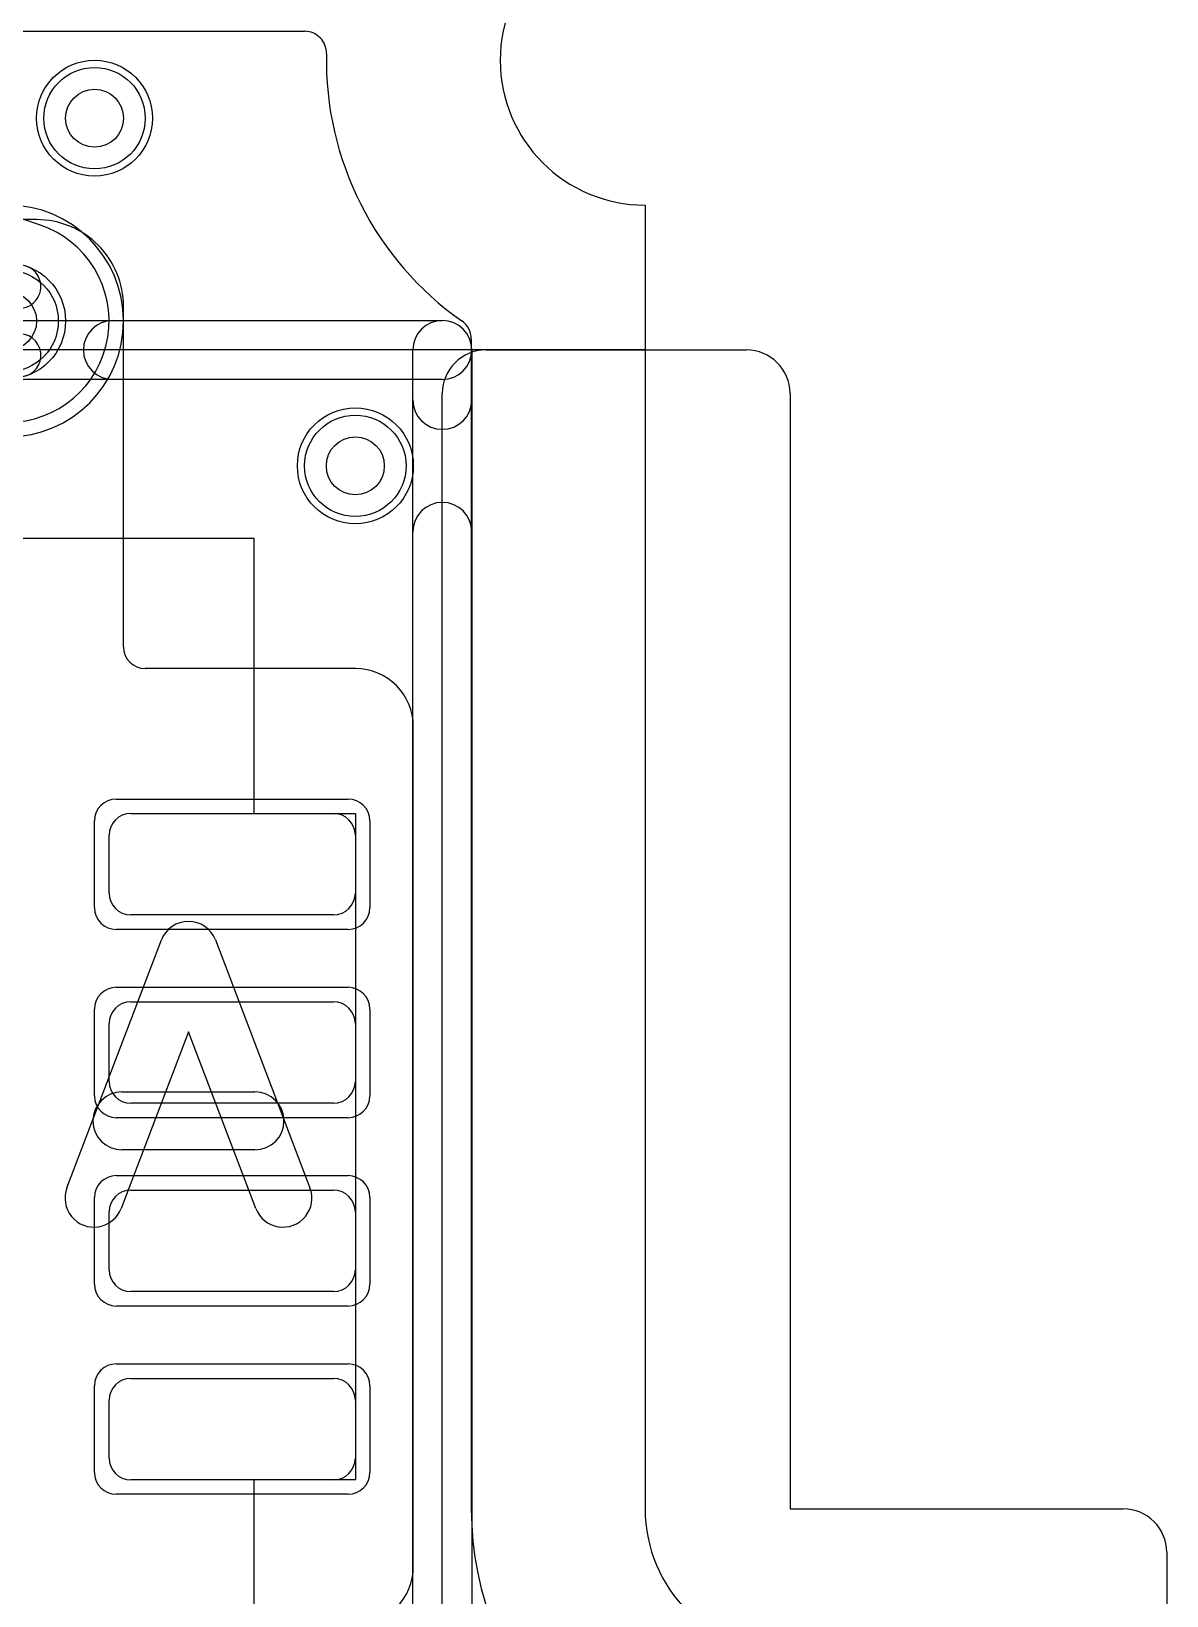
# Model space of a CAD drawing. Extents: x 0 to 23.1, y -0.5 to 20.
# Drawn here: x 19.18 to 23.1, y 10.2 to 15.6 of the extents above; entities that cross this region are included whole.
import ezdxf

# ---------------------------------------------------------------- set-up
doc = ezdxf.new("R2010")
doc.units = 0
for name, color, linetype in [('Hole', 1, 'CONTINUOUS'), ('L1', 3, 'CONTINUOUS'), ('L2', 3, 'CONTINUOUS'), ('L3', 3, 'CONTINUOUS'), ('L4', 3, 'CONTINUOUS'), ('MetalMask-A', 176, 'CONTINUOUS'), ('Outline', 7, 'CONTINUOUS'), ('PartsArea-A', 111, 'CONTINUOUS'), ('PartsArea-B', 111, 'CONTINUOUS'), ('PartsSilk-A', 221, 'CONTINUOUS'), ('PartsSilk-B', 221, 'CONTINUOUS'), ('Resist-A', 2, 'CONTINUOUS'), ('Resist-B', 2, 'CONTINUOUS'), ('Silk-A', 140, 'CONTINUOUS'), ('Silk-B', 140, 'CONTINUOUS')]:
    doc.layers.add(name, color=color, linetype=linetype)

msp = doc.modelspace()

# ---------------------------------------------------------------- linework, layer by layer
at = {"layer": 'Hole'}
for centre in [(19.4, 15.3), (19.1, 14.6), (20.3, 14.1)]:
    msp.add_circle(centre, 0.1, dxfattribs=at)
at = {"layer": 'L1'}
for p, q in [((16.77359, 15.6), (20.12526, 15.6)), ((19.20003, 14.95006), (18.175, 14.95006)), ((19.50002, 13.47504), (19.50003, 14.65006)), ((20.7, 14.53823), (20.7, 10.5)), ((20.30004, 13.40004), (19.57502, 13.40004)), ((20.50004, 10.29997), (20.50004, 13.20004)), ((19.525, 12.9), (20.225, 12.9)), ((19.45, 12.625), (19.45, 12.825)), ((20.3, 12.825), (20.3, 12.625)), ((20.225, 12.55), (19.525, 12.55)), ((19.525, 12.25), (20.225, 12.25)), ((19.45, 11.975), (19.45, 12.175)), ((20.3, 12.175), (20.3, 11.975)), ((20.225, 11.9), (19.525, 11.9)), ((19.525, 11.6), (20.225, 11.6)), ((19.45, 11.325), (19.45, 11.525)), ((20.3, 11.525), (20.3, 11.325)), ((20.225, 11.25), (19.525, 11.25)), ((19.525, 10.95), (20.225, 10.95)), ((19.45, 10.675), (19.45, 10.875)), ((20.3, 10.875), (20.3, 10.675)), ((20.225, 10.6), (19.525, 10.6))]:
    msp.add_line(p, q, dxfattribs=at)
for centre in [(19.4, 15.3), (19.1, 14.6), (20.3, 14.1)]:
    msp.add_circle(centre, 0.2, dxfattribs=at)
for centre, radius, start, end in [((20.12526, 15.525), 0.075, -1.23009, 90), ((21.3, 15.5), 1.10001, 178.7816, -125.11461), ((19.20003, 14.65006), 0.3, -0.00039, 90), ((20.625, 14.53823), 0.075, 0, 55.70394), ((19.13963, 14.48145), 0.075, -71.51432, 108.48413), ((19.57502, 13.47504), 0.075, 180, -90), ((20.30004, 13.20004), 0.2, 0, 90), ((19.525, 12.825), 0.075, 90, 180), ((20.225, 12.825), 0.075, 0, 90), ((19.525, 12.625), 0.075, 180, -90), ((20.225, 12.625), 0.075, -90, 0), ((19.525, 12.175), 0.075, 90, 180), ((20.225, 12.175), 0.075, 0, 90), ((19.525, 11.975), 0.075, 180, -90), ((20.225, 11.975), 0.075, -90, 0), ((19.525, 11.525), 0.075, 90, 180), ((20.225, 11.525), 0.075, 0, 90), ((19.525, 11.325), 0.075, 180, -90), ((20.225, 11.325), 0.075, -90, 0), ((19.525, 10.875), 0.075, 90, 180), ((20.225, 10.875), 0.075, 0, 90), ((19.525, 10.675), 0.075, 180, -90), ((20.225, 10.675), 0.075, -90, 0), ((21.8, 10.5), 1.1, 180, -90), ((20.30004, 10.29997), 0.2, -90.00062, 0)]:
    msp.add_arc(centre, radius, start, end, dxfattribs=at)
at = {"layer": 'L2'}
for p, q in [((12.41222, 15.6), (20.12526, 15.6)), ((20.7, 14.53823), (20.7, 10.5))]:
    msp.add_line(p, q, dxfattribs=at)
for centre in [(19.4, 15.3), (20.3, 14.1)]:
    msp.add_circle(centre, 0.2, dxfattribs=at)
for centre, radius, start, end in [((20.12526, 15.525), 0.075, -1.23009, 90), ((21.3, 15.5), 1.10001, 178.7816, -125.11461), ((19.1, 14.60001), 0.40005, -89.75939, 90), ((20.625, 14.53823), 0.075, 0, 55.70394), ((21.8, 10.5), 1.1, 180, -90)]:
    msp.add_arc(centre, radius, start, end, dxfattribs=at)
at = {"layer": 'L3'}
for p, q in [((12.41222, 15.6), (20.12526, 15.6)), ((20.7, 14.53823), (20.7, 10.5))]:
    msp.add_line(p, q, dxfattribs=at)
for centre in [(19.4, 15.3), (20.3, 14.1)]:
    msp.add_circle(centre, 0.2, dxfattribs=at)
for centre, radius, start, end in [((20.12526, 15.525), 0.075, -1.23009, 90), ((21.3, 15.5), 1.10001, 178.7816, -125.11461), ((19.1, 14.60001), 0.40005, -89.75939, 90), ((20.625, 14.53823), 0.075, 0, 55.70394), ((21.8, 10.5), 1.1, 180, -90)]:
    msp.add_arc(centre, radius, start, end, dxfattribs=at)
at = {"layer": 'L4'}
for p, q in [((12.20582, 15.6), (20.12526, 15.6)), ((19.21001, 14.93231), (19.03748, 14.98998)), ((20.7, 14.53823), (20.7, 10.5))]:
    msp.add_line(p, q, dxfattribs=at)
for centre in [(19.4, 15.3), (19.1, 14.6), (20.3, 14.1)]:
    msp.add_circle(centre, 0.2, dxfattribs=at)
for centre, radius, start, end in [((20.12526, 15.525), 0.075, -1.23009, 90), ((21.3, 15.5), 1.10001, 178.7816, -125.11461), ((19.10001, 14.6), 0.35004, -90.00164, 71.65512), ((19.23379, 15.00344), 0.075, -108.48568, -108.34798), ((19.13963, 14.71855), 0.075, -108.48568, 71.5166), ((20.625, 14.53823), 0.075, 0, 55.70394), ((21.8, 10.5), 1.1, 180, -90)]:
    msp.add_arc(centre, radius, start, end, dxfattribs=at)
at = {"layer": 'MetalMask-A'}
for p, q in [((19.525, 12.9), (20.225, 12.9)), ((19.45, 12.625), (19.45, 12.825)), ((20.3, 12.825), (20.3, 12.625)), ((20.225, 12.55), (19.525, 12.55)), ((19.525, 12.25), (20.225, 12.25)), ((19.45, 11.975), (19.45, 12.175)), ((20.3, 12.175), (20.3, 11.975)), ((20.225, 11.9), (19.525, 11.9)), ((19.525, 11.6), (20.225, 11.6)), ((19.45, 11.325), (19.45, 11.525)), ((20.3, 11.525), (20.3, 11.325)), ((20.225, 11.25), (19.525, 11.25)), ((19.525, 10.95), (20.225, 10.95)), ((19.45, 10.675), (19.45, 10.875)), ((20.3, 10.875), (20.3, 10.675)), ((20.225, 10.6), (19.525, 10.6))]:
    msp.add_line(p, q, dxfattribs=at)
for centre, start, end in [((19.525, 12.825), 90, 180), ((20.225, 12.825), 0, 90), ((19.525, 12.625), 180, -90), ((20.225, 12.625), -90, 0), ((19.525, 12.175), 90, 180), ((20.225, 12.175), 0, 90), ((19.525, 11.975), 180, -90), ((20.225, 11.975), -90, 0), ((19.525, 11.525), 90, 180), ((20.225, 11.525), 0, 90), ((19.525, 11.325), 180, -90), ((20.225, 11.325), -90, 0), ((19.525, 10.875), 90, 180), ((20.225, 10.875), 0, 90), ((19.525, 10.675), 180, -90), ((20.225, 10.675), -90, 0)]:
    msp.add_arc(centre, 0.075, start, end, dxfattribs=at)
at = {"layer": 'Outline'}
msp.add_line((21.3, 15), (21.3, 10.5), dxfattribs=at)
for centre, start in [((21.3, 15.5), 90), ((21.8, 10.5), 180)]:
    msp.add_arc(centre, 0.5, start, -90, dxfattribs=at)
at = {"layer": 'PartsArea-A'}
for p, q in [((21.3, 15), (21.3, 14.5)), ((21.3, 14.5), (1.3, 14.5)), ((19, 13.85), (19.95, 13.85)), ((19.95, 13.85), (19.95, 12.9)), ((19.95, 12.9), (20.3, 12.9)), ((20.3, 12.9), (20.3, 10.6)), ((20.3, 10.6), (19.95, 10.6)), ((19.95, 10.6), (19.95, 9.65))]:
    msp.add_line(p, q, dxfattribs=at)
msp.add_arc((21.3, 15.5), 0.5, 90, -90, dxfattribs=at)
at = {"layer": 'PartsArea-B'}
for p, q in [((21.3, 15), (21.3, 14.5)), ((21.3, 14.5), (1.3, 14.5))]:
    msp.add_line(p, q, dxfattribs=at)
msp.add_arc((21.3, 15.5), 0.5, 90, -90, dxfattribs=at)
at = {"layer": 'PartsSilk-A'}
for p, q in [((15.1, 14.6016), (20.6, 14.6016)), ((20.4984, 9.1016), (20.4984, 14.5)), ((20.7016, 14.5), (20.7016, 9)), ((20.6, 14.3984), (15.2016, 14.3984))]:
    msp.add_line(p, q, dxfattribs=at)
for start, end in [(0, 180), (-90, 90)]:
    msp.add_arc((20.6, 14.5), 0.1016, start, end, dxfattribs=at)
at = {"layer": 'PartsSilk-B'}
for p, q in [((19.3047, 11.60782), (19.63062, 12.46338)), ((19.81752, 12.46338), (20.14345, 11.60782)), ((19.72407, 12.14688), (19.4916, 11.53662)), ((19.95655, 11.53662), (19.72407, 12.14688)), ((19.49444, 11.93889), (19.9537, 11.93889)), ((19.9537, 11.73889), (19.49444, 11.73889))]:
    msp.add_line(p, q, dxfattribs=at)
for centre, start, end in [((19.72407, 12.42778), 20.85446, 159.14554), ((19.49444, 11.83889), 90, -90), ((19.9537, 11.83889), -90, 90), ((19.39815, 11.57222), 159.14554, -20.85401), ((20.05, 11.57222), -159.14554, 20.8546)]:
    msp.add_arc(centre, 0.1, start, end, dxfattribs=at)
at = {"layer": 'Resist-A'}
for p, q in [((19.475, 12.95), (20.275, 12.95)), ((19.4, 12.575), (19.4, 12.875)), ((20.35, 12.875), (20.35, 12.575)), ((20.275, 12.5), (19.475, 12.5)), ((19.475, 12.3), (20.275, 12.3)), ((19.4, 11.925), (19.4, 12.225)), ((20.35, 12.225), (20.35, 11.925)), ((20.275, 11.85), (19.475, 11.85)), ((19.475, 11.65), (20.275, 11.65)), ((19.4, 11.275), (19.4, 11.575)), ((20.35, 11.575), (20.35, 11.275)), ((20.275, 11.2), (19.475, 11.2)), ((19.475, 11), (20.275, 11)), ((19.4, 10.625), (19.4, 10.925)), ((20.35, 10.925), (20.35, 10.625)), ((20.275, 10.55), (19.475, 10.55))]:
    msp.add_line(p, q, dxfattribs=at)
for centre in [(19.4, 15.3), (19.1, 14.6), (20.3, 14.1)]:
    msp.add_circle(centre, 0.175, dxfattribs=at)
for centre, start, end in [((19.475, 12.875), 90, 180), ((20.275, 12.875), 0, 90), ((19.475, 12.575), 180, -90), ((20.275, 12.575), -90, 0), ((19.475, 12.225), 90, 180), ((20.275, 12.225), 0, 90), ((19.475, 11.925), 180, -90), ((20.275, 11.925), -90, 0), ((19.475, 11.575), 90, 180), ((20.275, 11.575), 0, 90), ((19.475, 11.275), 180, -90), ((20.275, 11.275), -90, 0), ((19.475, 10.925), 90, 180), ((20.275, 10.925), 0, 90), ((19.475, 10.625), 180, -90), ((20.275, 10.625), -90, 0)]:
    msp.add_arc(centre, 0.075, start, end, dxfattribs=at)
at = {"layer": 'Resist-B'}
for centre in [(19.4, 15.3), (19.1, 14.6), (20.3, 14.1)]:
    msp.add_circle(centre, 0.175, dxfattribs=at)
at = {"layer": 'Silk-A'}
for p, q in [((19.46308, 14.6016), (20.6, 14.6016)), ((20.4984, 14.32766), (20.4984, 14.5)), ((20.7016, 14.5), (20.7016, 14.32766)), ((20.75, 14.5), (21.65, 14.5)), ((20.6, 14.3984), (19.46308, 14.3984)), ((20.6, 9.8), (20.6, 14.35)), ((21.8, 14.35), (21.8, 10.5)), ((20.4984, 9.1016), (20.4984, 13.87234)), ((20.7016, 13.87234), (20.7016, 9)), ((21.8, 10.5), (22.95, 10.5)), ((23.1, 10.35), (23.1, -0.35))]:
    msp.add_line(p, q, dxfattribs=at)
for centre, radius, start, end in [((19.46308, 14.5), 0.1016, 90, -90), ((20.6, 14.5), 0.1016, 0, 180), ((20.6, 14.5), 0.1016, -90, 90), ((20.75, 14.35), 0.15, 90, 180), ((21.65, 14.35), 0.15, 0, 90), ((20.6, 14.32766), 0.1016, 180, 0), ((20.6, 13.87234), 0.1016, 0, 180), ((22.95, 10.35), 0.15, 0, 90)]:
    msp.add_arc(centre, radius, start, end, dxfattribs=at)
at = {"layer": 'Silk-B'}
for p, q in [((19.3047, 11.60782), (19.63062, 12.46338)), ((19.81752, 12.46338), (20.14345, 11.60782)), ((19.72407, 12.14688), (19.4916, 11.53662)), ((19.95655, 11.53662), (19.72407, 12.14688)), ((19.49444, 11.93889), (19.9537, 11.93889)), ((19.9537, 11.73889), (19.49444, 11.73889))]:
    msp.add_line(p, q, dxfattribs=at)
for centre, start, end in [((19.72407, 12.42778), 20.85446, 159.14554), ((19.49444, 11.83889), 90, -90), ((19.9537, 11.83889), -90, 90), ((19.39815, 11.57222), 159.14554, -20.85401), ((20.05, 11.57222), -159.14554, 20.8546)]:
    msp.add_arc(centre, 0.1, start, end, dxfattribs=at)

doc.saveas('drawing.dxf')
